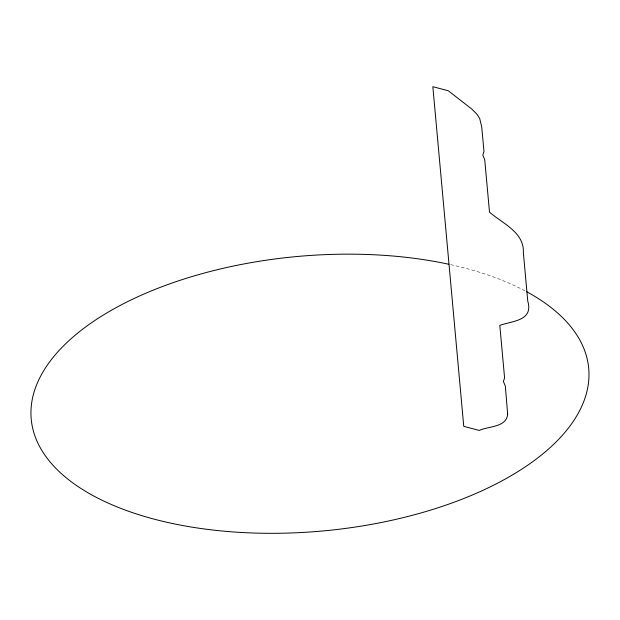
<?xml version="1.0" encoding="UTF-8"?>
<svg xmlns="http://www.w3.org/2000/svg" width="620" height="620" viewBox="0 0 620 620"><rect width="100%" height="100%" fill="white"/><g stroke="black" fill="none" stroke-linecap="round" stroke-linejoin="round"><path stroke-width="0.46" stroke-dasharray="3.1 2.33" d="M450.663 264.655A279.899 137.834 -5.2 0 1 525.69 291.199"/><path stroke-width="0.93" d="M526.512 291.64A279.899 137.834 -5.2 0 1 387.454 521.226A279.899 137.834 -5.2 0 1 32.938 396.288A279.899 137.834 -5.2 0 1 448.787 264.252M507.648 414.152C506.656 427.451 488.328 426.188 479.206 430.427L463.752 426.343L432.845 86.684L448.291 90.752L471.843 109.081L476.803 114.049L479.686 118.467L481.709 126.829L483.98 151.458L482.794 155.093L484.716 159.542L489.498 212.11C502.339 223.456 524.388 232.213 523.35 252.596L527.767 301.119C533.587 320.718 512.817 320.92 499.805 325.329L504.587 377.898L503.393 381.509L505.323 385.981L507.648 414.152"/></g></svg>
